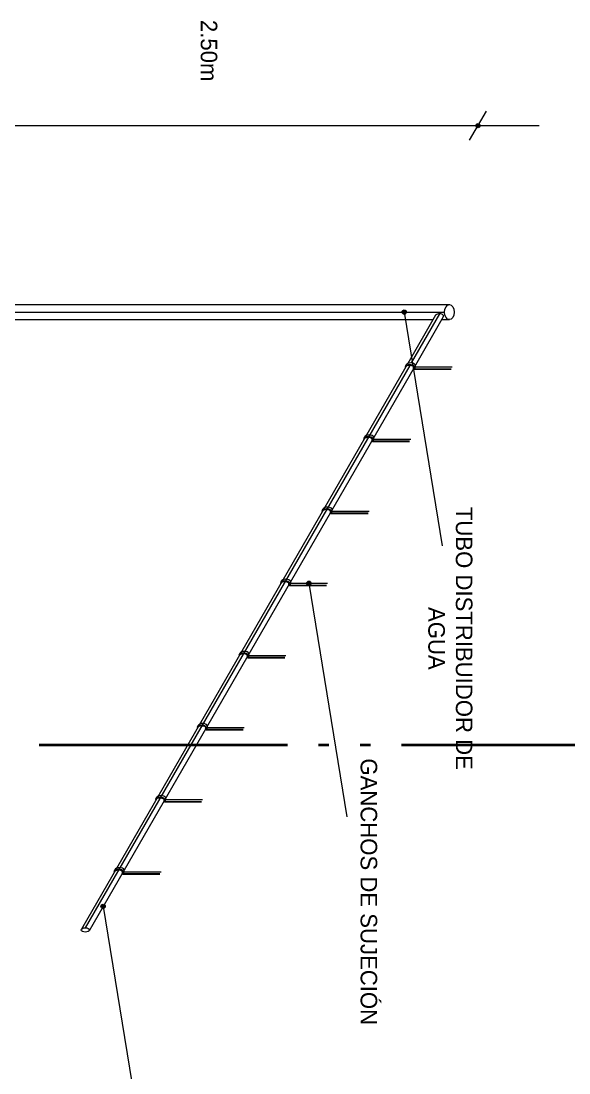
# Model space of a CAD drawing. Header units: metres. Extents: x 78 to 178, y -74 to 157.
# Drawn here: x 110.16 to 115.45, y 96.61 to 106.76 of the extents above; entities that cross this region are included whole.
import ezdxf

# ---------------------------------------------------------------- set-up
doc = ezdxf.new("R2010")
doc.units = ezdxf.units.M
doc.linetypes.add('ACAD_ISO05W100', pattern=[33, 24, -3, 0, -3, 0, -3])
for name, color, linetype, lineweight in [('Cortes', 7, 'Continuous', 40), ('Detalles constructivos', 7, 'Continuous', 9), ('Texto', 250, 'Continuous', 9)]:
    doc.layers.add(name, color=color, linetype=linetype, lineweight=lineweight)

msp = doc.modelspace()

# ---------------------------------------------------------------- hatches: boundary and pattern name
at = {"layer": 'Detalles constructivos'}
h = msp.add_hatch(color=256, dxfattribs=at)
h.dxf.hatch_style = 1
h.paths.add_polyline_path([(114.57063, 105.77295, 1), (114.57063, 105.73153, 1)])
h = msp.add_hatch(color=256, dxfattribs=at)
h.dxf.hatch_style = 1
h.paths.add_polyline_path([(113.85756, 103.97354, 1), (113.85756, 103.93212, 1)])
h = msp.add_hatch(color=256, dxfattribs=at)
h.dxf.hatch_style = 1
h.paths.add_polyline_path([(112.93741, 101.35563, 1), (112.93741, 101.31421, 1)])
h = msp.add_hatch(color=256, dxfattribs=at)
h.dxf.hatch_style = 1
h.paths.add_polyline_path([(110.94906, 98.2357, 1), (110.94906, 98.19429, 1)])

# ---------------------------------------------------------------- linework, layer by layer
at = {"layer": 'Cortes', "linetype": 'ACAD_ISO05W100', "ltscale": 0.1}
msp.add_line((137.23093, 99.77336), (98.20144, 99.77336), dxfattribs=at)
at = {"layer": 'Detalles constructivos'}
for p, q in [((114.48948, 105.61168), (114.65222, 105.89355)), ((115.16165, 105.75224), (107.75957, 105.75224)), ((109.15826, 104.0261), (114.29444, 104.0261)), ((109.11164, 103.95283), (114.24782, 103.95283)), ((113.85756, 103.95283), (114.22515, 101.6963)), ((114.16121, 103.92168), (113.89262, 103.45648)), ((114.19841, 103.93597), (113.9247, 103.46189)), ((114.23545, 103.90719), (113.96593, 103.44037)), ((109.15826, 103.87957), (114.13689, 103.87957)), ((114.2195, 103.87957), (114.29444, 103.87957)), ((113.87403, 103.42428), (110.73961, 97.9953)), ((113.91123, 103.43857), (110.7768, 98.00958)), ((113.94939, 103.41172), (110.81385, 97.98081)), ((113.87643, 103.44245), (113.86692, 103.42599)), ((113.86692, 103.42599), (113.87017, 103.41759)), ((113.9541, 103.40041), (113.94567, 103.40528)), ((113.9541, 103.40586), (113.94803, 103.40937)), ((113.9636, 103.42232), (113.9541, 103.40586)), ((113.9541, 103.40586), (114.31194, 103.40586)), ((113.9541, 103.40041), (114.31194, 103.40041)), ((113.9643, 103.42344), (114.32215, 103.42344)), ((113.47449, 102.74628), (113.46499, 102.72982)), ((113.46499, 102.72982), (113.46823, 102.72141)), ((113.55216, 102.70424), (113.54373, 102.7091)), ((113.55216, 102.70969), (113.54609, 102.71319)), ((113.56166, 102.72615), (113.55216, 102.70969)), ((113.55216, 102.70969), (113.91001, 102.70969)), ((113.55216, 102.70424), (113.91001, 102.70424)), ((113.56236, 102.72727), (113.92021, 102.72727)), ((113.07256, 102.05011), (113.06305, 102.03365)), ((113.06305, 102.03365), (113.06629, 102.02524)), ((113.15022, 102.00807), (113.1418, 102.01293)), ((113.15022, 102.01352), (113.14416, 102.01702)), ((113.15973, 102.02998), (113.15022, 102.01352)), ((113.15022, 102.01352), (113.50807, 102.01352)), ((113.15022, 102.00807), (113.50807, 102.00807)), ((113.16043, 102.03109), (113.51827, 102.03109)), ((112.67062, 101.35393), (112.66112, 101.33747)), ((112.66112, 101.33747), (112.66436, 101.32906)), ((112.74829, 101.31189), (112.73986, 101.31676)), ((112.74829, 101.31734), (112.74222, 101.32085)), ((112.75779, 101.3338), (112.74829, 101.31734)), ((112.74829, 101.31734), (113.10614, 101.31734)), ((112.74829, 101.31189), (113.10614, 101.31189)), ((112.75849, 101.33492), (113.11634, 101.33492)), ((112.93741, 101.33492), (113.305, 99.07839)), ((112.26868, 100.65776), (112.25918, 100.6413)), ((112.25918, 100.6413), (112.26242, 100.63289)), ((112.35655, 100.63875), (112.7144, 100.63875)), ((112.34635, 100.61572), (112.33793, 100.62058)), ((112.34635, 100.62117), (112.34029, 100.62467)), ((112.35586, 100.63763), (112.34635, 100.62117)), ((112.34635, 100.62117), (112.7042, 100.62117)), ((112.34635, 100.61572), (112.7042, 100.61572)), ((111.86675, 99.96158), (111.85724, 99.94512)), ((111.85724, 99.94512), (111.86049, 99.93672)), ((111.94442, 99.925), (111.93835, 99.9285)), ((111.95392, 99.94146), (111.94442, 99.925)), ((111.95462, 99.94257), (112.31247, 99.94257)), ((111.94442, 99.91955), (111.93599, 99.92441)), ((111.94442, 99.925), (112.30226, 99.925)), ((111.94442, 99.91955), (112.30226, 99.91955)), ((111.46481, 99.26541), (111.45531, 99.24895)), ((111.45531, 99.24895), (111.45855, 99.24054)), ((111.54248, 99.22337), (111.53405, 99.22824)), ((111.54248, 99.22882), (111.53641, 99.23233)), ((111.55198, 99.24528), (111.54248, 99.22882)), ((111.54248, 99.22882), (111.90033, 99.22882)), ((111.54248, 99.22337), (111.90033, 99.22337)), ((111.55268, 99.2464), (111.91053, 99.2464)), ((111.06288, 98.56924), (111.05337, 98.55278)), ((111.05337, 98.55278), (111.05661, 98.54437)), ((111.14054, 98.5272), (111.13212, 98.53206)), ((111.14054, 98.53265), (111.13448, 98.53615)), ((111.15005, 98.54911), (111.14054, 98.53265)), ((111.14054, 98.53265), (111.49839, 98.53265)), ((111.14054, 98.5272), (111.49839, 98.5272)), ((111.15075, 98.55022), (111.50859, 98.55022)), ((110.94906, 98.215), (111.31664, 95.95847))]:
    msp.add_line(p, q, dxfattribs=at)
for centre in [(114.57063, 105.75224), (113.85756, 103.95283), (112.93741, 101.33492), (110.94906, 98.215)]:
    msp.add_circle(centre, 0.02071, dxfattribs=at)
for centre, major_axis, ratio in [((114.29444, 103.95283), (0, 0.07327), 0.63636046), ((110.7768, 97.98817), (0.03945, 0), 0.54284109)]:
    msp.add_ellipse(centre, major_axis=major_axis, ratio=ratio, dxfattribs=at)
for centre in [(114.19841, 103.91456), (113.91123, 103.41715), (113.50929, 102.72098), (113.10736, 102.0248), (112.70542, 101.32863), (112.30349, 100.63246), (111.90155, 99.93628), (111.49961, 99.24011), (111.09768, 98.54394)]:
    msp.add_ellipse(centre, major_axis=(0.03945, 0), ratio=0.54284109, start_param=5.93225857, end_param=9.15677399, dxfattribs=at)
for points in [[(113.9541, 103.40586), (113.95805, 103.41174), (113.95872, 103.41969), (113.95236, 103.43228), (113.94632, 103.43693), (113.92252, 103.44747), (113.89866, 103.44731), (113.87561, 103.4365), (113.86996, 103.432), (113.86692, 103.42599)], [(113.9636, 103.42232), (113.96756, 103.4282), (113.96823, 103.43615), (113.96186, 103.44874), (113.95582, 103.45339), (113.93203, 103.46393), (113.90816, 103.46377), (113.88512, 103.45296), (113.87947, 103.44846), (113.87643, 103.44245)], [(113.55216, 102.70969), (113.55612, 102.71556), (113.55679, 102.72351), (113.55042, 102.73611), (113.54438, 102.74075), (113.52059, 102.75129), (113.49672, 102.75114), (113.47368, 102.74033), (113.46803, 102.73583), (113.46499, 102.72982)], [(113.56166, 102.72615), (113.56562, 102.73202), (113.56629, 102.73997), (113.55993, 102.75257), (113.55389, 102.75721), (113.53009, 102.76776), (113.50623, 102.7676), (113.48318, 102.75679), (113.47753, 102.75229), (113.47449, 102.74628)], [(113.15973, 102.02998), (113.16369, 102.03585), (113.16435, 102.0438), (113.15799, 102.05639), (113.15195, 102.06104), (113.12815, 102.07158), (113.10429, 102.07142), (113.08125, 102.06062), (113.07559, 102.05611), (113.07256, 102.05011)], [(113.15022, 102.01352), (113.15418, 102.01939), (113.15485, 102.02734), (113.14849, 102.03993), (113.14245, 102.04458), (113.11865, 102.05512), (113.09479, 102.05496), (113.07174, 102.04416), (113.06609, 102.03965), (113.06305, 102.03365)], [(112.74829, 101.31734), (112.75225, 101.32321), (112.75291, 101.33117), (112.74655, 101.34376), (112.74051, 101.34841), (112.71671, 101.35895), (112.69285, 101.35879), (112.66981, 101.34798), (112.66415, 101.34348), (112.66112, 101.33747)], [(112.75779, 101.3338), (112.76175, 101.33968), (112.76242, 101.34763), (112.75605, 101.36022), (112.75001, 101.36487), (112.72622, 101.37541), (112.70236, 101.37525), (112.67931, 101.36444), (112.67366, 101.35994), (112.67062, 101.35393)], [(112.34635, 100.62117), (112.35031, 100.62704), (112.35098, 100.63499), (112.34461, 100.64759), (112.33857, 100.65223), (112.31478, 100.66277), (112.29092, 100.66262), (112.26787, 100.65181), (112.26222, 100.64731), (112.25918, 100.6413)], [(112.35586, 100.63763), (112.35981, 100.6435), (112.36048, 100.65145), (112.35412, 100.66405), (112.34808, 100.66869), (112.32428, 100.67923), (112.30042, 100.67908), (112.27737, 100.66827), (112.27172, 100.66377), (112.26868, 100.65776)], [(111.94442, 99.925), (111.94837, 99.93087), (111.94904, 99.93882), (111.94268, 99.95141), (111.93664, 99.95606), (111.91284, 99.9666), (111.88898, 99.96644), (111.86593, 99.95564), (111.86028, 99.95113), (111.85724, 99.94512)], [(111.95392, 99.94146), (111.95788, 99.94733), (111.95855, 99.95528), (111.95218, 99.96787), (111.94614, 99.97252), (111.92235, 99.98306), (111.89848, 99.9829), (111.87544, 99.9721), (111.86979, 99.96759), (111.86675, 99.96158)], [(111.54248, 99.22882), (111.54644, 99.23469), (111.54711, 99.24264), (111.54074, 99.25524), (111.5347, 99.25989), (111.51091, 99.27043), (111.48704, 99.27027), (111.464, 99.25946), (111.45835, 99.25496), (111.45531, 99.24895)], [(111.55198, 99.24528), (111.55594, 99.25115), (111.55661, 99.2591), (111.55025, 99.2717), (111.54421, 99.27635), (111.52041, 99.28689), (111.49655, 99.28673), (111.4735, 99.27592), (111.46785, 99.27142), (111.46481, 99.26541)], [(111.14054, 98.53265), (111.1445, 98.53852), (111.14517, 98.54647), (111.13881, 98.55907), (111.13277, 98.56371), (111.10897, 98.57425), (111.08511, 98.5741), (111.06206, 98.56329), (111.05641, 98.55879), (111.05337, 98.55278)], [(111.15005, 98.54911), (111.15401, 98.55498), (111.15467, 98.56293), (111.14831, 98.57553), (111.14227, 98.58017), (111.11847, 98.59071), (111.09461, 98.59056), (111.07157, 98.57975), (111.06591, 98.57525), (111.06288, 98.56924)]]:
    msp.add_open_spline(points, degree=3, knots=[5.93225857, 5.93225857, 5.93225857, 5.93225857, 6.55090296, 6.55090296, 7.16954735, 7.16954735, 8.56647572, 8.56647572, 9.15677399, 9.15677399, 9.15677399, 9.15677399], dxfattribs=at)

# ---------------------------------------------------------------- texts
at = {"layer": 'Texto', "char_height": 0.159707, "attachment_point": 1, "rotation": 270}
for s, width, insert in [('2.50m', 0.6669027, (112.05202, 106.7732)), ('\\pxqc;TUBO DISTRIBUIDOR DE AGUA', 2.9186137, (114.51631, 102.2622)), ('GANCHOS DE SUJECIÓN', 2.9186137, (113.59616, 99.64429))]:
    msp.add_mtext_dynamic_manual_height_columns(s, width=width, gutter_width=3.99268, heights=[0], dxfattribs=dict(at, insert=insert))

doc.saveas('drawing.dxf')
